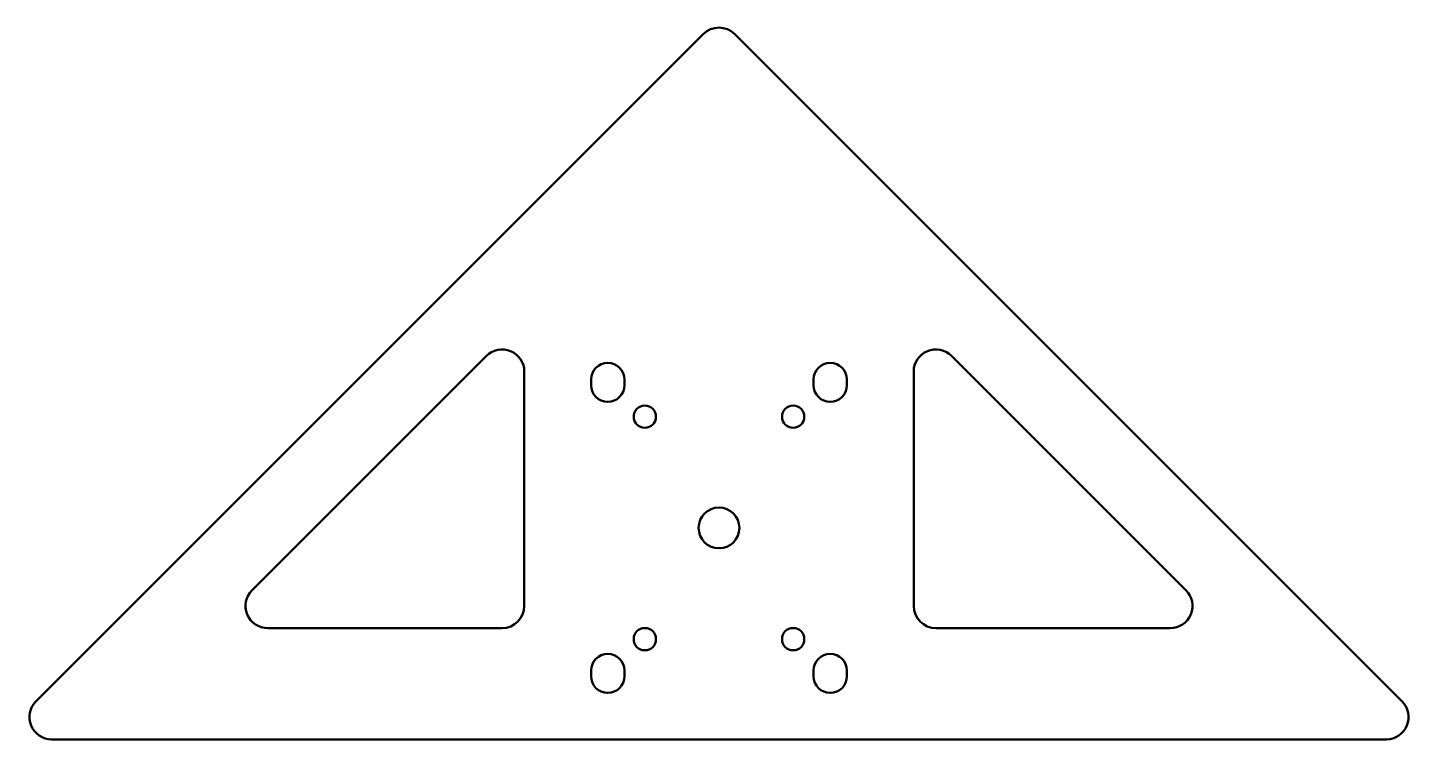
# Model space of a CAD drawing. Header units: inches. Extents: x 0 to 372, y 0 to 192.
import ezdxf

# ---------------------------------------------------------------- set-up
doc = ezdxf.new("R2010")
doc.units = ezdxf.units.IN
doc.header["$MEASUREMENT"] = 0
doc.layers.add('Visible (ANSI)', color=7, linetype='Continuous', lineweight=50)

# ---------------------------------------------------------------- blocks, each defined once
blk = doc.blocks.new('3DOF250-V001-SPIE001_3DOF250-V002-TUBASE002_3DOF250-V001-SPIE001')
at = {"layer": 'Visible (ANSI)'}
for p, q in [((-4.24, 184.21), (-184.21, 4.24)), ((184.21, 4.24), (4.24, 184.21)), ((-125.93, 34.24), (-62.74, 97.43)), ((62.74, 97.43), (125.93, 34.24)), ((-52.5, 93.18), (-52.5, 30)), ((-34.5, 89.53), (-34.5, 91.03)), ((-25.5, 91.03), (-25.5, 89.53)), ((25.5, 89.53), (25.5, 91.03)), ((34.5, 91.03), (34.5, 89.53)), ((52.5, 30), (52.5, 93.18)), ((-58.5, 24), (-121.68, 24)), ((121.68, 24), (58.5, 24)), ((-34.5, 11.03), (-34.5, 12.53)), ((-25.5, 12.53), (-25.5, 11.03)), ((25.5, 11.03), (25.5, 12.53)), ((34.5, 12.53), (34.5, 11.03)), ((-179.97, -6), (179.97, -6))]:
    blk.add_line(p, q, dxfattribs=at)
for centre, radius in [((-20, 81.03), 3), ((20, 81.03), 3), ((0, 51.03), 5.5), ((-20, 21.03), 3), ((20, 21.03), 3)]:
    blk.add_circle(centre, radius, dxfattribs=at)
at = {"layer": 'Visible (ANSI)', "extrusion": (0, 0, -1)}
for centre, radius, start, end in [((0, 179.97), 6, 45, 135), ((30, 91.03), 4.5, 360, 180), ((-30, 91.03), 4.5, 0, 180), ((30, 89.53), 4.5, 180, 0), ((-30, 89.53), 4.5, 180, 0), ((30, 12.53), 4.5, 0, 180), ((-30, 12.53), 4.5, 360, 180), ((30, 11.03), 4.5, 180, 0), ((-30, 11.03), 4.5, 180, 360), ((179.97, 0), 6, 270, 45), ((-179.97, 0), 6, 135, 270)]:
    blk.add_arc(centre, radius, start, end, dxfattribs=at)
at = {"layer": 'Visible (ANSI)'}
for centre, start, end in [((-58.5, 93.18), 360, 135), ((58.5, 93.18), 45, 180), ((-121.68, 30), 135, 270), ((121.68, 30), 270, 45), ((-58.5, 30), 270, 360), ((58.5, 30), 180, 270)]:
    blk.add_arc(centre, 6, start, end, dxfattribs=at)

msp = doc.modelspace()

# ---------------------------------------------------------------- block references
msp.add_blockref('3DOF250-V001-SPIE001_3DOF250-V002-TUBASE002_3DOF250-V001-SPIE001', (185.97, 6))

doc.saveas('drawing.dxf')
